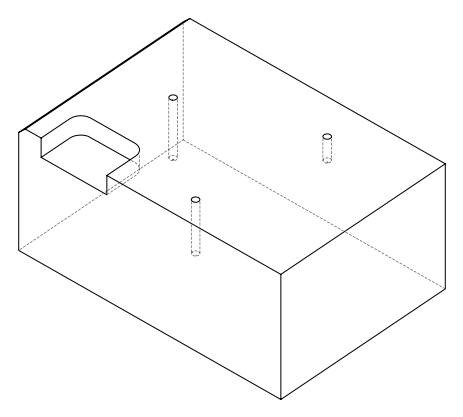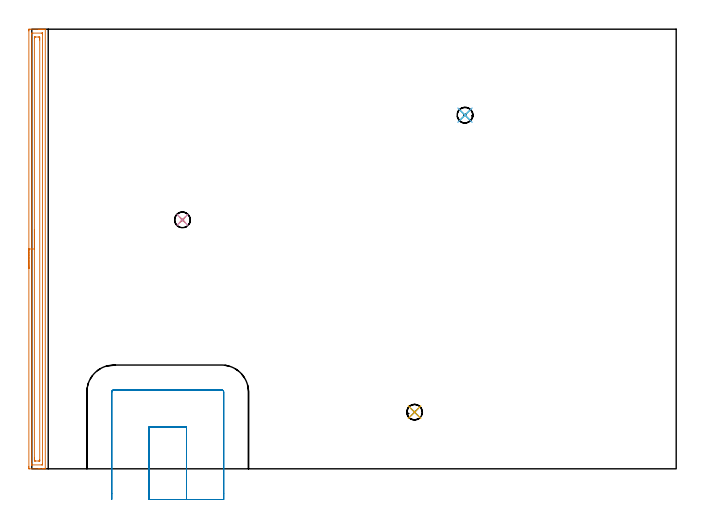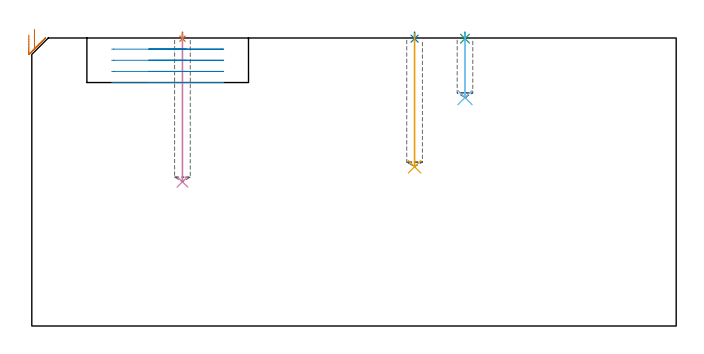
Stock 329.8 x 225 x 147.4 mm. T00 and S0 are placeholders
(PLAN: 8 operations, 3 tool changes, 9.2 min)
(1 SPOT_DRILL | STEP1POCKET | NXT0321_9005460120000 | 0.03 min | 3 mm3)
(2 SPOT_DRILL_1 | STEP1POCKET_1 | NXT0321_9005460120000 | 0.03 min | 0 mm3)
(3 SPOT_DRILL_2 | STEP1POCKET_2 | NXT0321_9005460120000 | 0.03 min | 0 mm3)
(4 DRILL_BLIND_HOLE_INTO_CENTER | STEP1POCKET | UGT0301_475 | 0.3 min | 3603 mm3)
(5 DRILL_BLIND_HOLE_INTO_CENTER_1 | STEP1POCKET_1 | UGT0301_475 | 0.27 min | 3218 mm3)
(6 DRILL_BLIND_HOLE_INTO_CENTER_2 | STEP1POCKET_2 | UGT0301_475 | 0.13 min | 1445 mm3)
(7 AREA_MILL | FG_CHAMFER_SURFACE | UGT0205_001 | 5.64 min | 7942 mm3)
(8 MILL_SLOT | SLOT_PARTIAL_RECTANGULAR | UGT0201_109 | Follow Part, ap 6.35, ae 75% | 2.82 min | 98273 mm3)
(TOOL NXT0321_9005460120000 | NC Spot Drill, 142deg, 12mm, Carbide, Uncoated | D12 PA142 FL30 Z2)
(TOOL UGT0301_475 | Carbide Drill 8.0 mm | D8 PA118 FL75 Z2)
(TOOL UGT0205_001 | Chamfer Mill 20 x 3 x 45 deg. | D20 FL50 Z2)
(TOOL UGT0201_109 | End Mill 25.4 mm | D25.4 FL25 Z2)
(OP 1 SPOT_DRILL)
G17 G21 G94 G90
T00 M6
G54
G17 G0 G90 X77.1 Y127.4 S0 M3
G43 Z157.4 H0
G94 G81 G98 Z147.056 F250. R150.4
G80
M5
M2
(OP 2 SPOT_DRILL_1)
G17 G21 G94 G90
T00 M6
G54
G17 G0 G90 X195.9 Y29. S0 M3
G43 Z157.4 H0
G94 G81 G98 Z147.056 F250. R150.4
G80
M5
M2
(OP 3 SPOT_DRILL_2)
G17 G21 G94 G90
T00 M6
G54
G17 G0 G90 X221.7 Y181. S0 M3
G43 Z157.4 H0
G94 G81 G98 Z147.056 F250. R150.4
G80
M5
M2
(OP 4 DRILL_BLIND_HOLE_INTO_CENTER)
G17 G21 G94 G90
T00 M6
G54
G17 G0 G90 X77.1 Y127.4 S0 M3
G43 Z157.4 H0
G94 G81 G98 Z73.8 F250. R149.4
G80
M5
M2
(OP 5 DRILL_BLIND_HOLE_INTO_CENTER_1)
G17 G21 G94 G90
T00 M6
G54
G17 G0 G90 X195.9 Y29. S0 M3
G43 Z157.4 H0
G94 G81 G98 Z81.5 F250. R149.4
G80
M5
M2
(OP 6 DRILL_BLIND_HOLE_INTO_CENTER_2)
G17 G21 G94 G90
T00 M6
G54
G17 G0 G90 X221.7 Y181. S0 M3
G43 Z157.4 H0
G94 G81 G98 Z116.9 F250. R149.4
G80
M5
M2
(OP 7 AREA_MILL)
G17 G21 G94 G90
T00 M6
G54
G17 G0 G90 X-1.5 Y102.5 S1061 M3
G43 Z157.4 H0
Z149.
G94 G1 Y102.538 Z148.128 F250.
Y102.652 Z147.263
Y102.841 Z146.412
Y103.103 Z145.58
Y103.437 Z144.774
Y103.84 Z144.
Y104.308 Z143.264
Y104.84 Z142.572
Y105.429 Z141.929
Y106.072 Z141.34
Y106.764 Z140.808
Y107.5 Z140.34
Y108.274 Z139.937
Y109.08 Z139.603
Y109.912 Z139.341
Y110.764 Z139.152
Y111.628 Z139.038
Y112.5 Z139.
Y224.137
X-1.498 Y224.405 Z139.002
X-1.491 Y224.993 Z139.006
X-1.468 Y224.997 Z139.029
X-0.875 Y225. Z139.622
X3.594 Z144.088
X4.19 Z144.686
X4.488 Z144.984
X5.083 Z145.58
X5.382 Z145.877
X5.977 Z146.476
X6.484 Z146.983
X6.843 Y224.993 Z147.335
X6.897 Y224.99 Z147.388
X6.9 Y224.851 Z147.4
Y0.146
X6.905 Y0.01 Z147.395
X6.843 Y0.007 Z147.335
X6.483 Y0. Z146.982
X5.978 Z146.477
X5.382 Z145.877
X4.189 Z144.686
X3.594 Z144.088
X-1.128 Y0.001 Z139.369
X-1.468 Y0.003 Z139.029
X-1.492 Y0.007 Z139.006
X-1.497 Y0.595 Z139.003
X-1.5 Y1.218 Z139.
Y112.5
X-0.086 Z140.414
X-0.085 Y222.622 Z140.415
X-0.084 Y222.724 Z140.416
X-0.079 Y222.83 Z140.421
X-0.07 Y222.99 Z140.43
X0.019 Y222.992 Z140.519
X0.535 Y222.999 Z141.035
X5.003 Y223. Z145.503
X5.382 Y222.998 Z145.882
X5.435 Y222.995 Z145.935
X5.467 Y222.99 Z145.967
X5.479 Y222.986 Z145.979
X5.481 Y222.934 Z145.981
X5.485 Y222.726 Z145.985
Y222.622
X5.486 Y222.518 Z145.986
X5.485 Y2.378 Z145.985
X5.484 Y2.276 Z145.984
X5.479 Y2.171 Z145.979
X5.47 Y2.01 Z145.97
X5.382 Y2.008 Z145.882
X4.865 Y2.001 Z145.365
X0.397 Y2. Z140.897
X0.019 Y2.002 Z140.519
X-0.035 Y2.004 Z140.465
X-0.067 Y2.01 Z140.433
X-0.079 Y2.014 Z140.421
X-0.081 Y2.066 Z140.419
X-0.085 Y2.274 Z140.415
X-0.086 Y2.378 Z140.414
Y2.482
Y112.5
X1.328 Z141.828
X1.329 Y220.423 Z141.829
X1.33 Y220.839 Z141.83
X1.333 Y220.957 Z141.833
X1.335 Y220.983 Z141.835
X1.339 Y220.99 Z141.839
X1.375 Y220.993 Z141.875
X1.483 Y220.998 Z141.983
X1.645 Y221. Z142.145
X1.806 Z142.306
X3.594 Y220.998 Z144.094
X3.755 Y220.996 Z144.255
X4.065 Y220.988 Z144.565
X4.067 Y220.839 Z144.567
X4.07 Y220.363 Z144.57
X4.071 Y219.947 Z144.571
Y219.471
Y4.577
X4.07 Y4.161 Z144.57
X4.067 Y4.043 Z144.567
X4.065 Y4.017 Z144.565
X4.061 Y4.01 Z144.561
X4.025 Y4.007 Z144.525
X3.917 Y4.002 Z144.417
X3.755 Y4. Z144.255
X3.594 Z144.094
X1.806 Y4.002 Z142.306
X1.645 Y4.004 Z142.145
X1.335 Y4.012 Z141.835
X1.333 Y4.161 Z141.833
X1.33 Y4.637 Z141.83
X1.329 Y5.053 Z141.829
X1.328 Y5.53 Z141.828
Y112.5
Y113.372 Z141.866
Y114.236 Z141.98
Y115.088 Z142.169
Y115.92 Z142.432
Y116.726 Z142.765
Y117.5 Z143.168
Y118.236 Z143.637
Y118.928 Z144.168
Y119.571 Z144.757
Y120.16 Z145.401
Y120.692 Z146.093
Y121.16 Z146.828
Y121.563 Z147.602
Y121.897 Z148.408
Y122.159 Z149.24
Y122.348 Z150.092
Y122.462 Z150.957
Y122.5 Z151.828
G0 Z157.4
M5
M2
(OP 8 MILL_SLOT)
G17 G21 G94 G90
T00 M6
G54
G17 G0 G90 X79.15 Y-15.7 S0 M3
G43 Z157.4 H0
Z141.7
G94 G1 Y-12.7 F250.
Y21.35 F500.
X59.95
Y-12.7
Y-15.7 F250.
X98.2
Y-12.7
Y39.3 F500.
G3 X97.1 Y40.4 R1.1
G1 X42.
G3 X40.9 Y39.3 R1.1
G1 Y-12.7
Y-15.7 F250.
G0 X79.15 Z136.
G1 Y-12.7
Y21.35 F500.
X59.95
Y-12.7
Y-15.7 F250.
X98.2
Y-12.7
Y39.3 F500.
G3 X97.1 Y40.4 R1.1
G1 X42.
G3 X40.9 Y39.3 R1.1
G1 Y-12.7
Y-15.7 F250.
G0 X79.15 Z130.3
G1 Y-12.7
Y21.35 F500.
X59.95
Y-12.7
Y-15.7 F250.
X98.2
Y-12.7
Y39.3 F500.
G3 X97.1 Y40.4 R1.1
G1 X42.
G3 X40.9 Y39.3 R1.1
G1 Y-12.7
Y-15.7 F250.
G0 X79.15 Z124.6
G1 Y-12.7
Y21.35 F500.
X59.95
Y-12.7
Y-15.7 F250.
X98.2
Y-12.7
Y39.3 F500.
G3 X97.1 Y40.4 R1.1
G1 X42.
G3 X40.9 Y39.3 R1.1
G1 Y-12.7
Y-15.7 F250.
G0 Z157.4
M5
M2
